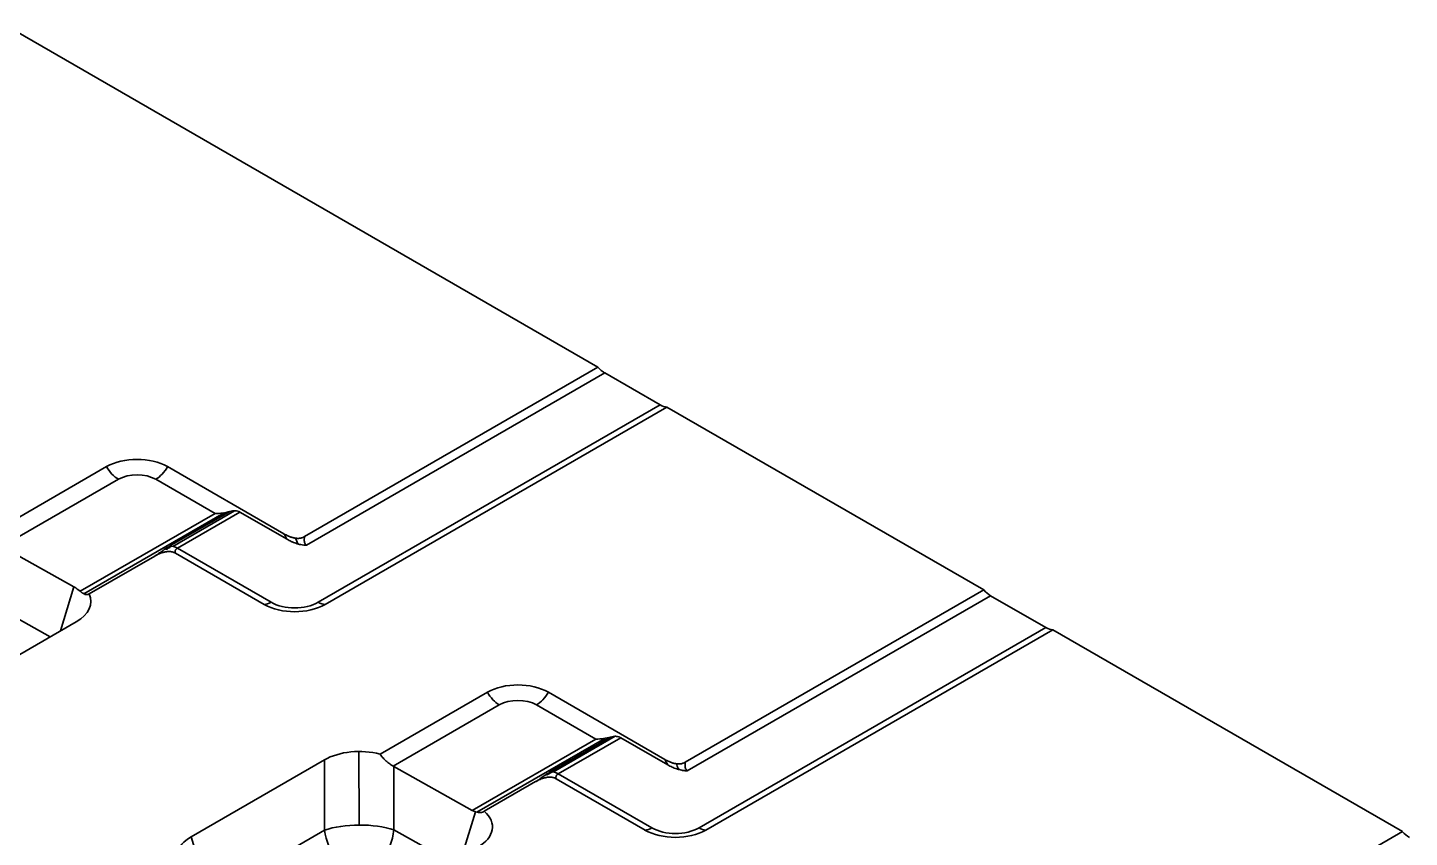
# Model space of a CAD drawing. Header units: millimetres. Extents: x 83 to 1196, y -164 to 735.
# Drawn here: x 1073.4 to 1169.6, y 91.4 to 147.8 of the extents above; entities that cross this region are included whole.
import ezdxf

# ---------------------------------------------------------------- set-up
doc = ezdxf.new("R2010")
doc.units = ezdxf.units.MM
doc.layers.add('1', color=7, linetype='Continuous', true_color=0xffffff)

msp = doc.modelspace()

# ---------------------------------------------------------------- linework, layer by layer
at = {"layer": '1', "color": 7, "linetype": 'Continuous', "lineweight": 35}
for p, q in [((1072.107, 147.813), (1113.087, 124.153)), ((1092.649, 112.354), (1113.087, 124.153)), ((1113.565, 123.755), (1092.789, 111.76)), ((1117.417, 121.531), (1113.565, 123.755)), ((1093.605, 107.784), (1117.417, 121.531)), ((1117.895, 121.377), (1094.084, 107.63)), ((1117.895, 121.377), (1139.957, 108.64)), ((1070.805, 112.575), (1078.868, 117.231)), ((1083.111, 117.231), (1091.215, 112.552)), ((1079.69, 116.348), (1071.577, 111.665)), ((1086.418, 113.965), (1082.289, 116.348)), ((1077.035, 108.548), (1086.418, 113.965)), ((1077.283, 108.377), (1087.053, 114.018)), ((1083.282, 111.704), (1087.447, 114.108)), ((1087.774, 114.16), (1083.479, 111.68)), ((1088.153, 114.064), (1083.797, 111.549)), ((1091.438, 112.168), (1088.153, 114.064)), ((1076.593, 108.849), (1071.577, 111.665)), ((1082.222, 111.002), (1077.646, 108.361)), ((1089.841, 107.63), (1083.656, 111.201)), ((1083.797, 111.549), (1090.319, 107.784)), ((1075.653, 105.789), (1076.593, 108.849)), ((1119.171, 96.639), (1139.957, 108.64)), ((1140.435, 108.241), (1119.311, 96.046)), ((1144.287, 106.017), (1140.435, 108.241)), ((1070.915, 107.62), (1074.926, 105.369)), ((1076.754, 106.424), (1067.484, 101.072)), ((1120.127, 92.069), (1144.287, 106.017)), ((1144.765, 105.864), (1120.606, 91.915)), ((1144.765, 105.864), (1169.118, 91.804)), ((1097.92, 97.204), (1105.39, 101.517)), ((1109.633, 101.517), (1117.737, 96.838)), ((1106.212, 100.634), (1098.825, 96.369)), ((1112.939, 98.251), (1108.811, 100.634)), ((1104.33, 93.28), (1112.939, 98.251)), ((1104.659, 93.155), (1113.575, 98.303)), ((1109.804, 95.989), (1113.968, 98.393)), ((1114.296, 98.446), (1110.001, 95.966)), ((1114.675, 98.35), (1110.318, 95.835)), ((1117.96, 96.453), (1114.675, 98.35)), ((1096.445, 92.266), (1096.436, 97.391)), ((1084.762, 91.452), (1094.031, 96.803)), ((1094.04, 91.903), (1094.031, 96.803)), ((1104.33, 93.28), (1098.872, 96.343)), ((1098.872, 96.343), (1098.88, 91.922)), ((1108.744, 95.288), (1105.168, 93.223)), ((1116.363, 91.915), (1110.178, 95.486)), ((1110.318, 95.835), (1116.841, 92.069)), ((1103.618, 90.091), (1104.567, 93.179)), ((1084.762, 91.452), (1086.045, 87.287)), ((1086.045, 87.287), (1094.04, 91.903)), ((1098.88, 91.922), (1102.891, 89.671)), ((1149.121, 80.258), (1169.118, 91.804))]:
    msp.add_line(p, q, dxfattribs=at)
for centre, major_axis, ratio, start_param, end_param in [((1113.565, 125.061), (-0.8, 1.386), 0.57735, 1.919725, 2.356194), ((1117.417, 122.837), (-0.8, 1.386), 0.57735, 2.356194, 2.792664), ((1080.99, 116.006), (3, 0), 0.57735, 0.785398, 2.356194), ((1079.69, 117.655), (0.8, -1.386), 0.57735, 4.685032, 5.497787), ((1080.99, 115.598), (-1.838, 0), 0.57735, 3.926991, 5.497787), ((1082.289, 117.655), (-0.8, -1.386), 0.57735, 0.785398, 1.598154), ((1086.418, 115.271), (2.263, 0), 0.57735, 4.712389, 5.184468), ((1083.797, 110.243), (0.8, -1.386), 0.57735, 2.356194, 2.828273), ((1074.038, 107.422), (3.609, 0.001), 0.559964, 0.590623, 0.783768), ((1074.164, 107.83), (3.609, 0.001), 0.559964, 5.512668, 6.547997), ((1090.319, 109.09), (-0.8, -1.386), 0.57735, 0.348929, 0.785398), ((1091.962, 108.732), (-2.324, 0), 0.57735, 0.785398, 2.356194), ((1093.605, 109.09), (0.8, -1.386), 0.57735, 5.497787, 5.934256), ((1140.435, 109.548), (-0.8, 1.386), 0.57735, 1.919725, 2.356194), ((1091.962, 108.855), (3, 0), 0.57735, 3.926991, 5.497787), ((1144.287, 107.324), (-0.8, 1.386), 0.57735, 2.356194, 2.792664), ((1107.512, 100.292), (3, 0), 0.57735, 0.785398, 2.356194), ((1106.212, 101.94), (0.8, -1.386), 0.57735, 4.685032, 5.497787), ((1108.811, 101.94), (-0.8, -1.386), 0.57735, 0.785398, 1.598154), ((1107.512, 99.884), (-1.838, 0), 0.57735, 3.926991, 5.497787), ((1112.939, 99.557), (2.263, 0), 0.57735, 4.712389, 5.184468), ((1096.47, 95.309), (-3.5, 0.001), 0.594787, 4.285401, 5.483357), ((1096.471, 94.83), (-3.5, 0.001), 0.594787, 3.956371, 3.974742), ((1110.318, 94.529), (0.8, -1.386), 0.57735, 2.356194, 2.828273), ((1096.478, 90.992), (3.5, 0.006), 0.364168, 0.813471, 2.340456), ((1104.529, 94.701), (-0.554, 1.515), 0.676197, 2.474005, 2.67848), ((1102.129, 92.133), (3.609, 0.001), 0.559964, 5.512668, 6.852548), ((1087.352, 90.045), (3.609, 0.001), 0.559964, 2.371076, 3.640777), ((1096.478, 90.992), (1.75, -3.031), 0.57735, 4.101524, 5.497787), ((1096.478, 90.992), (1.713, 3.052), 0.569171, 3.920055, 5.316318), ((1116.841, 93.375), (-0.8, -1.386), 0.57735, 0.348929, 0.785398), ((1118.484, 93.14), (3, 0), 0.57735, 3.926991, 5.497787), ((1118.484, 93.018), (-2.324, 0), 0.57735, 0.785398, 2.356194), ((1120.127, 93.375), (0.8, -1.386), 0.57735, 5.497787, 5.934256), ((1169.596, 92.711), (-0.8, 1.386), 0.57735, 1.919725, 2.356194)]:
    msp.add_ellipse(centre, major_axis=major_axis, ratio=ratio, start_param=start_param, end_param=end_param, dxfattribs=at)
for points, knots in [([(1087.447, 114.108), (1087.511, 114.127), (1087.575, 114.141), (1087.669, 114.154), (1087.701, 114.157), (1087.747, 114.16), (1087.763, 114.16), (1087.793, 114.16), (1087.808, 114.16), (1087.883, 114.156), (1087.941, 114.146), (1088.01, 114.127), (1088.024, 114.122), (1088.051, 114.113), (1088.064, 114.108), (1088.103, 114.091), (1088.128, 114.079), (1088.153, 114.064)], [0, 0, 0, 0, 0.25, 0.25, 0.375, 0.375, 0.4375, 0.4375, 0.5, 0.5, 0.75, 0.75, 0.8125, 0.8125, 0.875, 0.875, 1, 1, 1, 1]), ([(1082.264, 111.026), (1082.284, 111.038), (1082.305, 111.05), (1082.362, 111.086), (1082.398, 111.11), (1082.473, 111.161), (1082.511, 111.188), (1082.571, 111.23), (1082.591, 111.245), (1082.632, 111.274), (1082.653, 111.289), (1082.76, 111.366), (1082.851, 111.431), (1082.977, 111.515), (1083.003, 111.532), (1083.056, 111.566), (1083.082, 111.583), (1083.165, 111.635), (1083.222, 111.669), (1083.282, 111.704)], [0, 0, 0, 0, 0.078357, 0.078357, 0.21002, 0.21002, 0.341683, 0.341683, 0.407515, 0.407515, 0.473347, 0.473347, 0.736673, 0.736673, 0.802505, 0.802505, 0.868337, 0.868337, 1, 1, 1, 1]), ([(1083.404, 111.695), (1083.399, 111.692), (1083.394, 111.689), (1083.324, 111.647), (1083.27, 111.612), (1083.131, 111.524), (1083.07, 111.488), (1082.994, 111.479), (1082.972, 111.483), (1082.951, 111.497), (1082.951, 111.497), (1082.951, 111.497)], [0, 0, 0, 0, 0.019747, 0.019747, 0.264004, 0.264004, 0.752519, 0.752519, 0.996777, 0.996777, 1, 1, 1, 1]), ([(1091.438, 112.168), (1091.399, 112.229), (1091.361, 112.291), (1091.287, 112.419), (1091.25, 112.485), (1091.215, 112.552)], [0, 0, 0, 0, 0.5, 0.5, 1, 1, 1, 1]), ([(1091.215, 112.552), (1091.264, 112.524), (1091.314, 112.497), (1091.418, 112.444), (1091.471, 112.419), (1091.581, 112.372), (1091.638, 112.35), (1091.727, 112.32), (1091.757, 112.31), (1091.819, 112.292), (1091.851, 112.283), (1091.915, 112.268), (1091.948, 112.261), (1091.998, 112.252), (1092.015, 112.25), (1092.048, 112.245), (1092.066, 112.243), (1092.117, 112.237), (1092.186, 112.233), (1092.255, 112.236), (1092.307, 112.24), (1092.324, 112.242), (1092.358, 112.247), (1092.375, 112.25), (1092.423, 112.26), (1092.455, 112.269), (1092.5, 112.284), (1092.515, 112.29), (1092.544, 112.301), (1092.558, 112.307), (1092.599, 112.326), (1092.624, 112.34), (1092.649, 112.354)], [0, 0, 0, 0, 0.125, 0.125, 0.25, 0.25, 0.375, 0.375, 0.4375, 0.4375, 0.5, 0.5, 0.5625, 0.5625, 0.59375, 0.59375, 0.625, 0.625, 0.6875, 0.75, 0.75, 0.78125, 0.78125, 0.8125, 0.8125, 0.875, 0.875, 0.90625, 0.90625, 0.9375, 0.9375, 1, 1, 1, 1]), ([(1092.789, 111.76), (1092.785, 111.76), (1092.781, 111.76), (1092.773, 111.76), (1092.761, 111.76), (1092.732, 111.761), (1092.675, 111.763), (1092.626, 111.766), (1092.53, 111.776), (1092.466, 111.785), (1092.341, 111.808), (1092.28, 111.822), (1092.162, 111.853), (1092.104, 111.871), (1091.992, 111.908), (1091.937, 111.929), (1091.856, 111.961), (1091.83, 111.972), (1091.778, 111.995), (1091.752, 112.006), (1091.625, 112.065), (1091.529, 112.115), (1091.438, 112.168)], [0, 0, 0, 0, 0.007812, 0.007812, 0.015625, 0.03125, 0.0625, 0.125, 0.125, 0.25, 0.25, 0.375, 0.375, 0.5, 0.5, 0.625, 0.625, 0.6875, 0.6875, 0.75, 0.75, 1, 1, 1, 1]), ([(1092.031, 112.247), (1092.047, 112.195), (1092.064, 112.145), (1092.114, 112.01), (1092.15, 111.93), (1092.196, 111.852), (1092.198, 111.847), (1092.201, 111.843)], [0, 0, 0, 0, 0.351123, 0.351123, 0.961562, 0.961562, 1, 1, 1, 1]), ([(1092.649, 112.354), (1092.642, 112.297), (1092.637, 112.242), (1092.633, 112.16), (1092.632, 112.133), (1092.633, 112.079), (1092.635, 112.053), (1092.641, 112.001), (1092.645, 111.976), (1092.655, 111.939), (1092.659, 111.926), (1092.668, 111.902), (1092.673, 111.89), (1092.69, 111.855), (1092.705, 111.833), (1092.728, 111.808), (1092.732, 111.803), (1092.743, 111.794), (1092.759, 111.78), (1092.777, 111.768), (1092.789, 111.76)], [0, 0, 0, 0, 0.25, 0.25, 0.375, 0.375, 0.5, 0.5, 0.625, 0.625, 0.6875, 0.6875, 0.75, 0.75, 0.875, 0.875, 0.90625, 0.90625, 0.9375, 1, 1, 1, 1]), ([(1083.656, 111.201), (1083.632, 111.215), (1083.606, 111.228), (1083.552, 111.253), (1083.524, 111.265), (1083.478, 111.28), (1083.463, 111.285), (1083.431, 111.293), (1083.399, 111.301), (1083.366, 111.307), (1083.333, 111.312), (1083.316, 111.314), (1083.264, 111.319), (1083.229, 111.32), (1083.177, 111.319), (1083.16, 111.319), (1083.125, 111.317), (1083.108, 111.315), (1083.056, 111.31), (1083.023, 111.305), (1082.957, 111.294), (1082.924, 111.287), (1082.876, 111.276), (1082.86, 111.272), (1082.829, 111.263), (1082.813, 111.259), (1082.766, 111.245), (1082.736, 111.236), (1082.647, 111.205), (1082.59, 111.183), (1082.48, 111.136), (1082.426, 111.111), (1082.348, 111.071), (1082.322, 111.058), (1082.272, 111.03), (1082.247, 111.017), (1082.222, 111.002)], [0, 0, 0, 0, 0.0625, 0.0625, 0.125, 0.125, 0.15625, 0.15625, 0.1875, 0.21875, 0.21875, 0.25, 0.25, 0.3125, 0.3125, 0.34375, 0.34375, 0.375, 0.375, 0.4375, 0.4375, 0.5, 0.5, 0.53125, 0.53125, 0.5625, 0.5625, 0.625, 0.625, 0.75, 0.75, 0.875, 0.875, 0.9375, 0.9375, 1, 1, 1, 1]), ([(1083.797, 111.549), (1083.771, 111.534), (1083.749, 111.519), (1083.721, 111.495), (1083.713, 111.487), (1083.698, 111.47), (1083.692, 111.462), (1083.68, 111.446), (1083.675, 111.437), (1083.666, 111.421), (1083.662, 111.413), (1083.653, 111.39), (1083.648, 111.375), (1083.642, 111.345), (1083.641, 111.331), (1083.64, 111.302), (1083.64, 111.289), (1083.644, 111.249), (1083.649, 111.224), (1083.656, 111.201)], [0, 0, 0, 0, 0.125, 0.125, 0.1875, 0.1875, 0.25, 0.25, 0.3125, 0.3125, 0.375, 0.375, 0.5, 0.5, 0.625, 0.625, 0.75, 0.75, 1, 1, 1, 1]), ([(1077.646, 108.361), (1077.627, 108.347), (1077.607, 108.337), (1077.565, 108.323), (1077.544, 108.318), (1077.5, 108.315), (1077.477, 108.315), (1077.441, 108.32), (1077.429, 108.323), (1077.404, 108.329), (1077.392, 108.332), (1077.328, 108.353), (1077.275, 108.379), (1077.203, 108.423), (1077.188, 108.433), (1077.159, 108.453), (1077.144, 108.463), (1077.098, 108.497), (1077.067, 108.521), (1077.035, 108.548)], [0, 0, 0, 0, 0.125, 0.125, 0.25, 0.25, 0.375, 0.375, 0.4375, 0.4375, 0.5, 0.5, 0.75, 0.75, 0.8125, 0.8125, 0.875, 0.875, 1, 1, 1, 1]), ([(1113.968, 98.393), (1114.033, 98.413), (1114.097, 98.427), (1114.191, 98.44), (1114.222, 98.443), (1114.269, 98.445), (1114.285, 98.446), (1114.315, 98.446), (1114.33, 98.445), (1114.405, 98.441), (1114.463, 98.432), (1114.532, 98.412), (1114.546, 98.408), (1114.573, 98.398), (1114.586, 98.393), (1114.625, 98.377), (1114.65, 98.364), (1114.675, 98.35)], [0, 0, 0, 0, 0.25, 0.25, 0.375, 0.375, 0.4375, 0.4375, 0.5, 0.5, 0.75, 0.75, 0.8125, 0.8125, 0.875, 0.875, 1, 1, 1, 1]), ([(1098.825, 96.369), (1098.745, 96.413), (1098.664, 96.463), (1098.543, 96.549), (1098.502, 96.579), (1098.442, 96.628), (1098.422, 96.644), (1098.381, 96.678), (1098.362, 96.696), (1098.263, 96.784), (1098.188, 96.86), (1098.099, 96.962), (1098.082, 96.983), (1098.047, 97.025), (1098.03, 97.047), (1097.981, 97.113), (1097.949, 97.157), (1097.92, 97.204)], [0, 0, 0, 0, 0.25, 0.25, 0.375, 0.375, 0.4375, 0.4375, 0.5, 0.5, 0.75, 0.75, 0.8125, 0.8125, 0.875, 0.875, 1, 1, 1, 1]), ([(1117.96, 96.453), (1117.92, 96.514), (1117.883, 96.577), (1117.808, 96.705), (1117.772, 96.77), (1117.737, 96.838)], [0, 0, 0, 0, 0.5, 0.5, 1, 1, 1, 1]), ([(1117.737, 96.838), (1117.786, 96.809), (1117.836, 96.782), (1117.94, 96.73), (1117.993, 96.705), (1118.103, 96.658), (1118.16, 96.636), (1118.249, 96.605), (1118.279, 96.595), (1118.341, 96.577), (1118.373, 96.569), (1118.437, 96.553), (1118.47, 96.547), (1118.52, 96.538), (1118.536, 96.535), (1118.57, 96.53), (1118.587, 96.528), (1118.639, 96.523), (1118.708, 96.519), (1118.777, 96.521), (1118.829, 96.526), (1118.846, 96.528), (1118.88, 96.533), (1118.896, 96.536), (1118.945, 96.546), (1118.977, 96.555), (1119.022, 96.57), (1119.037, 96.575), (1119.066, 96.587), (1119.08, 96.593), (1119.12, 96.612), (1119.146, 96.625), (1119.171, 96.639)], [0, 0, 0, 0, 0.125, 0.125, 0.25, 0.25, 0.375, 0.375, 0.4375, 0.4375, 0.5, 0.5, 0.5625, 0.5625, 0.59375, 0.59375, 0.625, 0.625, 0.6875, 0.75, 0.75, 0.78125, 0.78125, 0.8125, 0.8125, 0.875, 0.875, 0.90625, 0.90625, 0.9375, 0.9375, 1, 1, 1, 1]), ([(1119.311, 96.046), (1119.307, 96.046), (1119.303, 96.046), (1119.295, 96.046), (1119.283, 96.046), (1119.254, 96.046), (1119.197, 96.048), (1119.148, 96.052), (1119.083, 96.058), (1119.051, 96.062), (1118.987, 96.071), (1118.956, 96.076), (1118.863, 96.094), (1118.803, 96.107), (1118.714, 96.131), (1118.684, 96.139), (1118.626, 96.157), (1118.597, 96.166), (1118.513, 96.194), (1118.458, 96.214), (1118.352, 96.257), (1118.3, 96.28), (1118.148, 96.35), (1118.052, 96.4), (1117.96, 96.453)], [0, 0, 0, 0, 0.007813, 0.007813, 0.015625, 0.03125, 0.0625, 0.125, 0.125, 0.1875, 0.1875, 0.25, 0.25, 0.375, 0.375, 0.4375, 0.4375, 0.5, 0.5, 0.625, 0.625, 0.75, 0.75, 1, 1, 1, 1]), ([(1118.723, 96.129), (1118.721, 96.132), (1118.719, 96.135), (1118.673, 96.212), (1118.637, 96.292), (1118.586, 96.428), (1118.569, 96.48), (1118.553, 96.533)], [0, 0, 0, 0, 0.028908, 0.028908, 0.638613, 0.638613, 1, 1, 1, 1]), ([(1119.171, 96.639), (1119.164, 96.583), (1119.159, 96.527), (1119.155, 96.445), (1119.154, 96.418), (1119.155, 96.365), (1119.157, 96.339), (1119.163, 96.287), (1119.167, 96.262), (1119.177, 96.225), (1119.181, 96.212), (1119.187, 96.194), (1119.19, 96.188), (1119.195, 96.176), (1119.197, 96.17), (1119.212, 96.141), (1119.226, 96.119), (1119.249, 96.094), (1119.254, 96.089), (1119.264, 96.079), (1119.27, 96.075), (1119.286, 96.061), (1119.298, 96.053), (1119.311, 96.046)], [0, 0, 0, 0, 0.25, 0.25, 0.375, 0.375, 0.5, 0.5, 0.625, 0.625, 0.6875, 0.6875, 0.71875, 0.71875, 0.75, 0.75, 0.875, 0.875, 0.90625, 0.90625, 0.9375, 0.9375, 1, 1, 1, 1]), ([(1110.178, 95.486), (1110.154, 95.5), (1110.128, 95.514), (1110.074, 95.539), (1110.045, 95.55), (1110, 95.566), (1109.985, 95.57), (1109.953, 95.579), (1109.921, 95.587), (1109.888, 95.593), (1109.855, 95.598), (1109.837, 95.6), (1109.786, 95.604), (1109.751, 95.606), (1109.699, 95.605), (1109.682, 95.604), (1109.647, 95.602), (1109.63, 95.601), (1109.578, 95.596), (1109.544, 95.591), (1109.478, 95.579), (1109.446, 95.573), (1109.398, 95.561), (1109.382, 95.557), (1109.35, 95.549), (1109.335, 95.544), (1109.288, 95.531), (1109.258, 95.521), (1109.169, 95.491), (1109.112, 95.469), (1109.001, 95.421), (1108.948, 95.396), (1108.87, 95.357), (1108.844, 95.343), (1108.793, 95.316), (1108.769, 95.302), (1108.744, 95.288)], [0, 0, 0, 0, 0.0625, 0.0625, 0.125, 0.125, 0.15625, 0.15625, 0.1875, 0.21875, 0.21875, 0.25, 0.25, 0.3125, 0.3125, 0.34375, 0.34375, 0.375, 0.375, 0.4375, 0.4375, 0.5, 0.5, 0.53125, 0.53125, 0.5625, 0.5625, 0.625, 0.625, 0.75, 0.75, 0.875, 0.875, 0.9375, 0.9375, 1, 1, 1, 1]), ([(1108.783, 95.31), (1108.805, 95.322), (1108.826, 95.335), (1108.884, 95.371), (1108.92, 95.396), (1108.995, 95.447), (1109.034, 95.474), (1109.093, 95.516), (1109.113, 95.531), (1109.154, 95.56), (1109.175, 95.575), (1109.282, 95.652), (1109.373, 95.717), (1109.524, 95.818), (1109.577, 95.852), (1109.687, 95.92), (1109.744, 95.955), (1109.804, 95.989)], [0, 0, 0, 0, 0.08135, 0.08135, 0.212586, 0.212586, 0.343822, 0.343822, 0.409439, 0.409439, 0.475057, 0.475057, 0.737529, 0.737529, 0.868764, 0.868764, 1, 1, 1, 1]), ([(1109.472, 95.782), (1109.493, 95.769), (1109.516, 95.765), (1109.591, 95.774), (1109.653, 95.81), (1109.791, 95.897), (1109.846, 95.932), (1109.915, 95.974), (1109.921, 95.977), (1109.926, 95.98)], [0, 0, 0, 0, 0.245613, 0.245613, 0.734985, 0.734985, 0.97967, 0.97967, 1, 1, 1, 1]), ([(1110.318, 95.835), (1110.292, 95.82), (1110.271, 95.804), (1110.243, 95.78), (1110.235, 95.772), (1110.22, 95.756), (1110.214, 95.748), (1110.202, 95.731), (1110.197, 95.723), (1110.188, 95.707), (1110.184, 95.699), (1110.174, 95.676), (1110.17, 95.66), (1110.164, 95.631), (1110.162, 95.616), (1110.161, 95.588), (1110.162, 95.574), (1110.166, 95.534), (1110.171, 95.509), (1110.178, 95.486)], [0, 0, 0, 0, 0.125, 0.125, 0.1875, 0.1875, 0.25, 0.25, 0.3125, 0.3125, 0.375, 0.375, 0.5, 0.5, 0.625, 0.625, 0.75, 0.75, 1, 1, 1, 1]), ([(1105.168, 93.223), (1105.127, 93.197), (1105.084, 93.177), (1104.994, 93.148), (1104.947, 93.139), (1104.871, 93.134), (1104.845, 93.134), (1104.792, 93.136), (1104.765, 93.138), (1104.683, 93.149), (1104.626, 93.161), (1104.567, 93.179)], [0, 0, 0, 0, 0.25, 0.25, 0.5, 0.5, 0.625, 0.625, 0.75, 0.75, 1, 1, 1, 1])]:
    msp.add_open_spline(points, degree=3, knots=knots, dxfattribs=at)
for points in [[(1082.222, 111.002), (1082.236, 111.01), (1082.25, 111.018), (1082.264, 111.026)], [(1108.744, 95.288), (1108.757, 95.295), (1108.77, 95.302), (1108.783, 95.31)]]:
    msp.add_open_spline(points, degree=3, dxfattribs=at)

doc.saveas('drawing.dxf')
